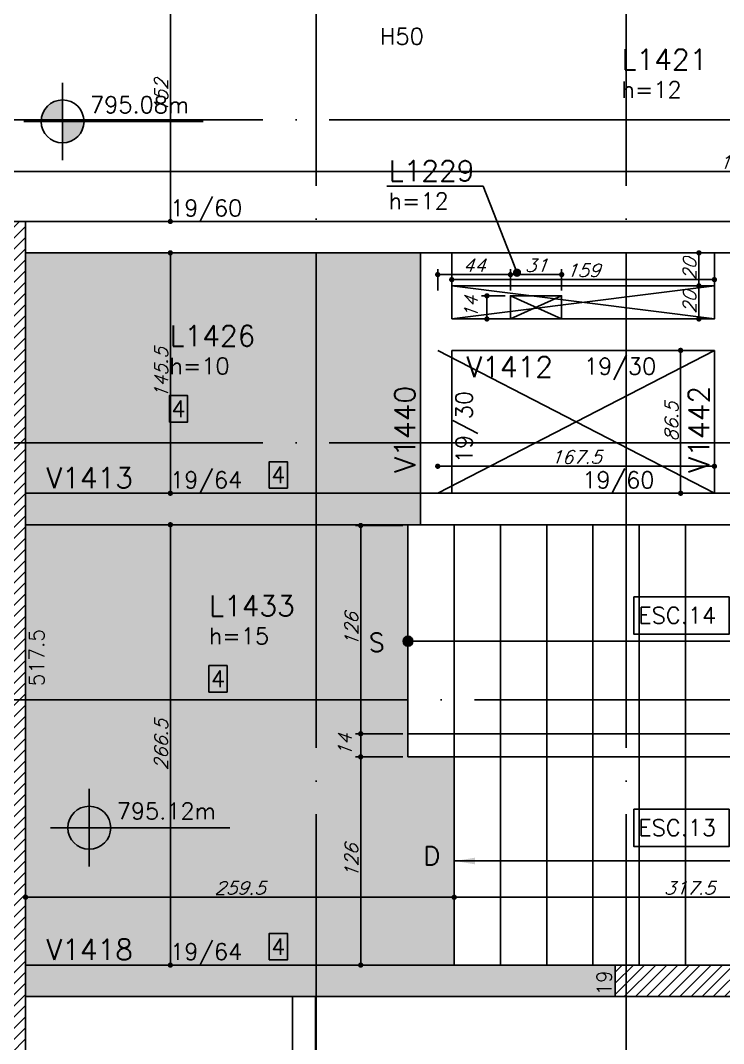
# Model space of a CAD drawing. Header units: millimetres. Extents: x -2290 to 5505, y -2157 to 2343.
# Drawn here: x 16 to 442, y -4 to 615 of the extents above; entities that cross this region are included whole.
import ezdxf
from ezdxf import colors
from ezdxf.entities.mleader import LeaderData, LeaderLine
from ezdxf.enums import TextEntityAlignment as Align
from ezdxf.math import Vec2, Vec3

# ---------------------------------------------------------------- set-up
doc = ezdxf.new("R2010")
doc.units = ezdxf.units.MM
doc.header["$LTSCALE"] = 50
doc.linetypes.add('EIXO', pattern=[6.8, 6, -0.4, 0, -0.4])
for name, color, linetype in [('F-AUX', 2, 'Continuous'), ('F-AUX-RED', 1, 'Continuous'), ('F-COTAS', 106, 'Continuous'), ('F-COTAS ANCORAGEM', 106, 'Continuous'), ('F-COTAS-FUROS', 50, 'Continuous'), ('F-EIXO', 12, 'EIXO'), ('F-ESCADAS', 2, 'Continuous'), ('F-FURO-PAREDE-TEXTOS', 2, 'Continuous'), ('F-LAJES-DIM', 2, 'Continuous'), ('F-LAJES-NOME', 4, 'Continuous'), ('F-LAJES-R', 254, 'Continuous'), ('F-NÍVEL-PLANTA', 2, 'Continuous'), ('F-PILARES-DIM', 172, 'Continuous'), ('F-PILARES-HACH', 174, 'Continuous'), ('F-PILARES-S', 170, 'Continuous'), ('F-TEXTO', 6, 'Continuous'), ('F-TEXTO ESCADA', 2, 'Continuous'), ('F-TEXTO-YELLOW', 2, 'Continuous'), ('F-VIGAS', 3, 'Continuous'), ('F-VIGAS-DIM', 2, 'Continuous'), ('F-VIGAS-NOME', 4, 'Continuous'), ('F-VÃO', 1, 'Continuous')]:
    doc.layers.add(name, color=color, linetype=linetype)
doc.layers.add('F-DESNIVEL-3', color=7, linetype='Continuous', true_color=0xd5c7ff)
doc.styles.add('5385-ARQ-PB-BAS-PLA-TER-TORRE-A-106-TXT$0$R60-75', font='simplex.shx', dxfattribs={"height": 0.1125})
doc.styles.add('CP-TEXT-INCL', font='simplex.shx', dxfattribs={"oblique": 20})
doc.styles.add('MCP', font='simplex.shx')
doc.styles.add('ROMANS', font='simplex.shx')
doc.styles.get("Standard").update_dxf_attribs({"font": 'simplex.shx'})
doc.dimstyles.new('CP-COTAS-50', dxfattribs={"dimscale": 0.64, "dimtxt": 12.5, "dimasz": 5, "dimexe": 5, "dimexo": 5, "dimgap": 2.5, "dimtad": 1, "dimdec": 1, "dimdsep": 46, "dimtxsty": 'CP-TEXT-INCL', "dimblk1": 'DOT', "dimblk2": 'DOT', "dimsah": 1, "dimcen": 9, "dimclrd": 256, "dimclre": 256, "dimclrt": 256, "dimadec": 0, "dimazin": 0, "dimtfac": 1, "dimtdec": 1, "dimtmove": 2, "dimatfit": 3, "dimldrblk": 'DOT', "dimfxl": 0, "dimtolj": 1, "dimarcsym": 0})

# ---------------------------------------------------------------- blocks, each defined once
blk = doc.blocks.new('*U102')
at = {"layer": 'F-LAJES-DIM', "color": 1}
blk.add_lwpolyline([(0, 0), (11, 0), (11, 16), (0, 16)], close=True, dxfattribs=at)
at = {"layer": 'F-LAJES-DIM', "style": 'MCP'}
blk.add_attdef('DIM', text='', height=10, dxfattribs=at).set_placement((5.5, 8), align=Align.MIDDLE_CENTER)
blk = doc.blocks.new('*U81')
at = {"layer": 'F-LAJES-DIM', "color": 1}
blk.add_lwpolyline([(0, 0), (11, 0), (11, 16), (0, 16)], close=True, dxfattribs=at)
at = {"layer": 'F-LAJES-DIM', "style": 'MCP'}
blk.add_attdef('DIM', text='', height=10, dxfattribs=at).set_placement((5.5, 8), align=Align.MIDDLE_CENTER)
blk = doc.blocks.new('*U91')
at = {"layer": 'F-VIGAS-DIM', "color": 1}
blk.add_lwpolyline([(0, 0), (11, 0), (11, 16), (0, 16)], close=True, dxfattribs=at)
at = {"layer": 'F-VIGAS-DIM', "style": 'MCP'}
blk.add_attdef('DIM', text='', height=10, dxfattribs=at).set_placement((5.5, 8), align=Align.MIDDLE_CENTER)
blk = doc.blocks.new('*U56')
at = {"layer": 'F-VIGAS-DIM', "color": 1}
blk.add_lwpolyline([(0, 0), (11, 0), (11, 16), (0, 16)], close=True, dxfattribs=at)
at = {"layer": 'F-VIGAS-DIM', "style": 'MCP'}
blk.add_attdef('DIM', text='', height=10, dxfattribs=at).set_placement((5.5, 8), align=Align.MIDDLE_CENTER)
blk = doc.blocks.new('Nível - Planta')
at = {"layer": 'F-NÍVEL-PLANTA'}
h = blk.add_hatch(color=71, dxfattribs=at)
h.paths.add_polyline_path([(0, 0), (0, 0.26, 0.414214), (-0.26, 0)])
h.paths.add_polyline_path([(0.26, 0), (0, 0), (0, -0.26, 0.414214)])
for p, q in [((0, -0.469), (0, 0.469)), ((-0.469, 0), (1.704, 0))]:
    blk.add_line(p, q, dxfattribs=at)
blk.add_circle((0, 0), 0.26, dxfattribs=at)
at = {"layer": 'F-TEXTO', "color": 3, "style": 'MCP'}
blk.add_attdef('NÍVEL', (0.333, 0.102), '', height=0.2, dxfattribs=at)
blk = doc.blocks.new('*U51')
at = {"layer": 'F-EIXO'}
blk.add_line((0, 0), (5174.35, 0), dxfattribs=at)
at = {"layer": 'F-TEXTO', "style": 'ROMANS'}
blk.add_attdef('EIXO', text='', height=17.5, dxfattribs=at).set_placement((-28.21, 0), align=Align.MIDDLE_CENTER)
blk = doc.blocks.new('*U43')
at = {"layer": 'F-EIXO'}
blk.add_line((0, 0), (0, -2861.07), dxfattribs=at)
at = {"layer": 'F-TEXTO', "style": 'ROMANS'}
blk.add_attdef('EIXO', text='', height=17.5, rotation=360, dxfattribs=at).set_placement((0, 28.21), align=Align.MIDDLE_CENTER)
blk = doc.blocks.new('*U33')
at = {"layer": 'F-EIXO'}
blk.add_line((0, 0), (0, -2861.07), dxfattribs=at)
at = {"layer": 'F-TEXTO', "style": 'ROMANS'}
blk.add_attdef('EIXO', text='', height=17.5, rotation=360, dxfattribs=at).set_placement((0, 28.21), align=Align.MIDDLE_CENTER)
blk = doc.blocks.new('*U34')
at = {"layer": 'F-EIXO'}
blk.add_line((0, 0), (5174.35, 0), dxfattribs=at)
at = {"layer": 'F-TEXTO', "style": 'ROMANS'}
blk.add_attdef('EIXO', text='', height=17.5, dxfattribs=at).set_placement((-28.21, 0), align=Align.MIDDLE_CENTER)
blk = doc.blocks.new('*U27')
at = {"layer": 'F-EIXO'}
blk.add_line((0, 0), (5086.35, 0), dxfattribs=at)
at = {"layer": 'F-TEXTO', "style": 'ROMANS'}
blk.add_attdef('EIXO', text='', height=17.5, dxfattribs=at).set_placement((-28.21, 0), align=Align.MIDDLE_CENTER)
blk = doc.blocks.new('_DOT')
at = {"color": 0, "linetype": 'ByBlock'}
blk.add_line((-0.5, 0), (-1, 0), dxfattribs=at)
at = {"color": 0, "linetype": 'ByBlock', "const_width": 0.5}
blk.add_lwpolyline([(-0.25, 0, 1), (0.25, 0, 1)], format="xyb", close=True, dxfattribs=at)
blk = doc.blocks.new('*D118')
at = {"layer": 'DEFPOINTS', "color": 0, "linetype": 'Continuous', "transparency": 16777216}
for p in [(106.64, 310), (106.64, 310), (106.64, 43.5)]:
    blk.add_point(p, dxfattribs=at)
at = {"layer": 'F-COTAS', "linetype": 'Continuous', "lineweight": -2, "transparency": 16777216}
blk.add_line((106.64, 46.7), (106.64, 306.8), dxfattribs=at)
at = {"layer": 'F-COTAS', "linetype": 'Continuous', "lineweight": -2, "transparency": 16777216, "xscale": 3.2, "yscale": 3.2, "zscale": 3.2}
for p, rotation in [((106.64, 310), 90), ((106.64, 43.5), 270)]:
    blk.add_blockref('_DOT', p, dxfattribs=dict(at, rotation=rotation))
at = {"layer": 'F-COTAS', "linetype": 'Continuous', "transparency": 16777216, "insert": (101.04, 176.75), "char_height": 8, "attachment_point": 5, "rotation": 90, "style": 'CP-TEXT-INCL'}
blk.add_mtext('\\A1;266.5', dxfattribs=at)
blk = doc.blocks.new('*D119')
at = {"layer": 'DEFPOINTS', "color": 0, "linetype": 'Continuous', "transparency": 16777216}
for p in [(106.64, 474.5), (106.64, 474.5), (106.64, 329)]:
    blk.add_point(p, dxfattribs=at)
at = {"layer": 'F-COTAS', "linetype": 'Continuous', "lineweight": -2, "transparency": 16777216}
blk.add_line((106.64, 332.2), (106.64, 471.3), dxfattribs=at)
at = {"layer": 'F-COTAS', "linetype": 'Continuous', "lineweight": -2, "transparency": 16777216, "xscale": 3.2, "yscale": 3.2, "zscale": 3.2}
for p, rotation in [((106.64, 474.5), 90), ((106.64, 329), 270)]:
    blk.add_blockref('_DOT', p, dxfattribs=dict(at, rotation=rotation))
at = {"layer": 'F-COTAS', "linetype": 'Continuous', "transparency": 16777216, "insert": (101.04, 401.75), "char_height": 8, "attachment_point": 5, "rotation": 90, "style": 'CP-TEXT-INCL'}
blk.add_mtext('\\A1;145.5', dxfattribs=at)
blk = doc.blocks.new('*D120')
at = {"layer": 'DEFPOINTS', "color": 0, "linetype": 'Continuous', "transparency": 16777216}
for p in [(106.64, 645.5), (106.64, 645.5), (106.64, 493.5)]:
    blk.add_point(p, dxfattribs=at)
at = {"layer": 'F-COTAS', "linetype": 'Continuous', "lineweight": -2, "transparency": 16777216}
blk.add_line((106.64, 496.7), (106.64, 642.3), dxfattribs=at)
at = {"layer": 'F-COTAS', "linetype": 'Continuous', "lineweight": -2, "transparency": 16777216, "xscale": 3.2, "yscale": 3.2, "zscale": 3.2}
for p, rotation in [((106.64, 645.5), 90), ((106.64, 493.5), 270)]:
    blk.add_blockref('_DOT', p, dxfattribs=dict(at, rotation=rotation))
at = {"layer": 'F-COTAS', "linetype": 'Continuous', "transparency": 16777216, "insert": (101.04, 569.5), "char_height": 8, "attachment_point": 5, "rotation": 90, "style": 'CP-TEXT-INCL'}
blk.add_mtext('\\A1;152', dxfattribs=at)
blk = doc.blocks.new('*D125')
at = {"layer": 'DEFPOINTS', "color": 0, "linetype": 'Continuous', "transparency": 16777216}
for p in [(415.58, 415.5), (415.58, 415.5), (415.58, 329)]:
    blk.add_point(p, dxfattribs=at)
at = {"layer": 'F-COTAS', "linetype": 'Continuous', "lineweight": -2, "transparency": 16777216}
blk.add_line((415.58, 332.2), (415.58, 412.3), dxfattribs=at)
at = {"layer": 'F-COTAS', "linetype": 'Continuous', "lineweight": -2, "transparency": 16777216, "xscale": 3.2, "yscale": 3.2, "zscale": 3.2}
for p, rotation in [((415.58, 415.5), 90), ((415.58, 329), 270)]:
    blk.add_blockref('_DOT', p, dxfattribs=dict(at, rotation=rotation))
at = {"layer": 'F-COTAS', "linetype": 'Continuous', "transparency": 16777216, "insert": (409.98, 372.25), "char_height": 8, "attachment_point": 5, "rotation": 90, "style": 'CP-TEXT-INCL'}
blk.add_mtext('\\A1;86.5', dxfattribs=at)
blk = doc.blocks.new('*D169')
at = {"layer": 'DEFPOINTS', "color": 0, "linetype": 'Continuous', "transparency": 16777216}
for p in [(19, 84.54), (278.5, 84.54), (278.5, 84.54)]:
    blk.add_point(p, dxfattribs=at)
at = {"layer": 'F-COTAS', "linetype": 'Continuous', "lineweight": -2, "transparency": 16777216}
blk.add_line((22.2, 84.54), (275.3, 84.54), dxfattribs=at)
at = {"layer": 'F-COTAS', "linetype": 'Continuous', "lineweight": -2, "transparency": 16777216, "xscale": 3.2, "yscale": 3.2, "zscale": 3.2, "rotation": 180}
blk.add_blockref('_DOT', (19, 84.54), dxfattribs=at)
at = {"layer": 'F-COTAS', "linetype": 'Continuous', "lineweight": -2, "transparency": 16777216, "xscale": 3.2, "yscale": 3.2, "zscale": 3.2}
blk.add_blockref('_DOT', (278.5, 84.54), dxfattribs=at)
at = {"layer": 'F-COTAS', "linetype": 'Continuous', "transparency": 16777216, "insert": (148.75, 90.14), "char_height": 8, "attachment_point": 5, "style": 'CP-TEXT-INCL'}
blk.add_mtext('\\A1;259.5', dxfattribs=at)
blk = doc.blocks.new('*D170')
at = {"layer": 'DEFPOINTS', "color": 0, "linetype": 'Continuous', "transparency": 16777216}
for p in [(278.5, 84.54), (596, 84.54), (596, 84.54)]:
    blk.add_point(p, dxfattribs=at)
at = {"layer": 'F-COTAS', "linetype": 'Continuous', "lineweight": -2, "transparency": 16777216}
blk.add_line((281.7, 84.54), (592.8, 84.54), dxfattribs=at)
at = {"layer": 'F-COTAS', "linetype": 'Continuous', "lineweight": -2, "transparency": 16777216, "xscale": 3.2, "yscale": 3.2, "zscale": 3.2, "rotation": 180}
blk.add_blockref('_DOT', (278.5, 84.54), dxfattribs=at)
at = {"layer": 'F-COTAS', "linetype": 'Continuous', "lineweight": -2, "transparency": 16777216, "xscale": 3.2, "yscale": 3.2, "zscale": 3.2}
blk.add_blockref('_DOT', (596, 84.54), dxfattribs=at)
at = {"layer": 'F-COTAS', "linetype": 'Continuous', "transparency": 16777216, "insert": (420.89, 90.14), "char_height": 8, "attachment_point": 5, "style": 'CP-TEXT-INCL'}
blk.add_mtext('\\A1;317.5', dxfattribs=at)
blk = doc.blocks.new('*D189')
at = {"layer": 'DEFPOINTS', "color": 0, "linetype": 'Continuous', "transparency": 16777216}
for p in [(268.5, 345.35), (436, 345.35), (436, 345.35)]:
    blk.add_point(p, dxfattribs=at)
at = {"layer": 'F-COTAS', "linetype": 'Continuous', "lineweight": -2, "transparency": 16777216}
blk.add_line((271.7, 345.35), (432.8, 345.35), dxfattribs=at)
at = {"layer": 'F-COTAS', "linetype": 'Continuous', "lineweight": -2, "transparency": 16777216, "xscale": 3.2, "yscale": 3.2, "zscale": 3.2, "rotation": 180}
blk.add_blockref('_DOT', (268.5, 345.35), dxfattribs=at)
at = {"layer": 'F-COTAS', "linetype": 'Continuous', "lineweight": -2, "transparency": 16777216, "xscale": 3.2, "yscale": 3.2, "zscale": 3.2}
blk.add_blockref('_DOT', (436, 345.35), dxfattribs=at)
at = {"layer": 'F-COTAS', "linetype": 'Continuous', "transparency": 16777216, "insert": (352.25, 350.95), "char_height": 8, "attachment_point": 5, "style": 'CP-TEXT-INCL'}
blk.add_mtext('\\A1;167.5', dxfattribs=at)
blk = doc.blocks.new('*D192')
at = {"layer": 'DEFPOINTS', "color": 0, "linetype": 'Continuous', "transparency": 16777216}
for p in [(-371, 523.76), (1276, 523.76), (1276, 523.76)]:
    blk.add_point(p, dxfattribs=at)
at = {"layer": 'F-COTAS', "linetype": 'Continuous', "lineweight": -2, "transparency": 16777216}
blk.add_line((-367.8, 523.76), (1272.8, 523.76), dxfattribs=at)
at = {"layer": 'F-COTAS', "linetype": 'Continuous', "lineweight": -2, "transparency": 16777216, "xscale": 3.2, "yscale": 3.2, "zscale": 3.2, "rotation": 180}
blk.add_blockref('_DOT', (-371, 523.76), dxfattribs=at)
at = {"layer": 'F-COTAS', "linetype": 'Continuous', "lineweight": -2, "transparency": 16777216, "xscale": 3.2, "yscale": 3.2, "zscale": 3.2}
blk.add_blockref('_DOT', (1276, 523.76), dxfattribs=at)
at = {"layer": 'F-COTAS', "linetype": 'Continuous', "transparency": 16777216, "insert": (452.5, 529.36), "char_height": 8, "attachment_point": 5, "style": 'CP-TEXT-INCL'}
blk.add_mtext('\\A1;1647', dxfattribs=at)
blk = doc.blocks.new('*U363')
at = {"layer": 'F-VÃO'}
for p, q in [((0, 0), (159, 20)), ((0, 20), (159, 0))]:
    blk.add_line(p, q, dxfattribs=at)
at = {"layer": 'F-VÃO', "color": 3}
blk.add_lwpolyline([(0, 0), (159, 0), (159, 20), (0, 20)], close=True, dxfattribs=at)
blk = doc.blocks.new('*D366')
at = {"layer": 'DEFPOINTS', "color": 0, "linetype": 'Continuous', "transparency": 16777216}
for p in [(277, 465.35), (436, 465.35), (436, 458.29)]:
    blk.add_point(p, dxfattribs=at)
at = {"layer": 'F-COTAS-FUROS', "linetype": 'Continuous', "lineweight": -2, "transparency": 16777216}
for p, q in [((277, 462.15), (277, 455.09)), ((280.2, 458.29), (432.8, 458.29)), ((436, 462.15), (436, 455.09))]:
    blk.add_line(p, q, dxfattribs=at)
at = {"layer": 'F-COTAS-FUROS', "linetype": 'Continuous', "lineweight": -2, "transparency": 16777216, "xscale": 3.2, "yscale": 3.2, "zscale": 3.2, "rotation": 180}
blk.add_blockref('_DOT', (277, 458.29), dxfattribs=at)
at = {"layer": 'F-COTAS-FUROS', "linetype": 'Continuous', "lineweight": -2, "transparency": 16777216, "xscale": 3.2, "yscale": 3.2, "zscale": 3.2}
blk.add_blockref('_DOT', (436, 458.29), dxfattribs=at)
at = {"layer": 'F-COTAS-FUROS', "linetype": 'Continuous', "transparency": 16777216, "insert": (356.5, 463.89), "char_height": 8, "attachment_point": 5, "style": 'CP-TEXT-INCL'}
blk.add_mtext('\\A1;159', dxfattribs=at)
blk = doc.blocks.new('*D367')
at = {"layer": 'DEFPOINTS', "color": 0, "linetype": 'Continuous', "transparency": 16777216}
for p in [(426.64, 454.5), (430.62, 454.5), (430.62, 434.5)]:
    blk.add_point(p, dxfattribs=at)
at = {"layer": 'F-COTAS-FUROS', "linetype": 'Continuous', "lineweight": -2, "transparency": 16777216}
for p, q in [((427.42, 454.5), (423.44, 454.5)), ((426.64, 437.7), (426.64, 451.3)), ((427.42, 434.5), (423.44, 434.5))]:
    blk.add_line(p, q, dxfattribs=at)
at = {"layer": 'F-COTAS-FUROS', "linetype": 'Continuous', "lineweight": -2, "transparency": 16777216, "xscale": 3.2, "yscale": 3.2, "zscale": 3.2}
for p, rotation in [((426.64, 454.5), 90), ((426.64, 434.5), 270)]:
    blk.add_blockref('_DOT', p, dxfattribs=dict(at, rotation=rotation))
at = {"layer": 'F-COTAS-FUROS', "linetype": 'Continuous', "transparency": 16777216, "insert": (421.04, 444.5), "char_height": 8, "attachment_point": 5, "rotation": 90, "style": 'CP-TEXT-INCL'}
blk.add_mtext('\\A1;20', dxfattribs=at)
blk = doc.blocks.new('*D368')
at = {"layer": 'DEFPOINTS', "color": 0, "linetype": 'Continuous', "transparency": 16777216}
for p in [(426.64, 474.5), (431.59, 474.5), (431.59, 454.5)]:
    blk.add_point(p, dxfattribs=at)
at = {"layer": 'F-COTAS-FUROS', "linetype": 'Continuous', "lineweight": -2, "transparency": 16777216}
for p, q in [((428.39, 474.5), (423.44, 474.5)), ((426.64, 457.7), (426.64, 471.3)), ((428.39, 454.5), (423.44, 454.5))]:
    blk.add_line(p, q, dxfattribs=at)
at = {"layer": 'F-COTAS-FUROS', "linetype": 'Continuous', "lineweight": -2, "transparency": 16777216, "xscale": 3.2, "yscale": 3.2, "zscale": 3.2}
for p, rotation in [((426.64, 474.5), 90), ((426.64, 454.5), 270)]:
    blk.add_blockref('_DOT', p, dxfattribs=dict(at, rotation=rotation))
at = {"layer": 'F-COTAS-FUROS', "linetype": 'Continuous', "transparency": 16777216, "insert": (421.04, 464.5), "char_height": 8, "attachment_point": 5, "rotation": 90, "style": 'CP-TEXT-INCL'}
blk.add_mtext('\\A1;20', dxfattribs=at)
blk = doc.blocks.new('*U453')
at = {"layer": 'F-VÃO'}
for p, q in [((0, 0), (31, 14)), ((0, 14), (31, 0))]:
    blk.add_line(p, q, dxfattribs=at)
at = {"layer": 'F-VÃO', "color": 3}
blk.add_lwpolyline([(0, 0), (31, 0), (31, 14), (0, 14)], close=True, dxfattribs=at)
blk = doc.blocks.new('*D555')
at = {"layer": 'DEFPOINTS', "color": 0, "transparency": 16777216}
for p in [(343.54, 461.33), (312.54, 448.5), (343.54, 448.5)]:
    blk.add_point(p, dxfattribs=at)
at = {"layer": 'F-COTAS-FUROS', "lineweight": -2, "transparency": 16777216}
for p, q in [((312.54, 451.7), (312.54, 464.53)), ((343.54, 451.7), (343.54, 464.53)), ((315.74, 461.33), (340.34, 461.33))]:
    blk.add_line(p, q, dxfattribs=at)
at = {"layer": 'F-COTAS-FUROS', "lineweight": -2, "transparency": 16777216, "xscale": 3.2, "yscale": 3.2, "zscale": 3.2, "rotation": 180}
blk.add_blockref('_DOT', (312.54, 461.33), dxfattribs=at)
at = {"layer": 'F-COTAS-FUROS', "lineweight": -2, "transparency": 16777216, "xscale": 3.2, "yscale": 3.2, "zscale": 3.2}
blk.add_blockref('_DOT', (343.54, 461.33), dxfattribs=at)
at = {"layer": 'F-COTAS-FUROS', "transparency": 16777216, "insert": (328.04, 466.93), "char_height": 8, "attachment_point": 5, "style": 'CP-TEXT-INCL'}
blk.add_mtext('\\A1;31', dxfattribs=at)
blk = doc.blocks.new('*D556')
at = {"layer": 'DEFPOINTS', "color": 0, "transparency": 16777216}
for p in [(268.5, 461.33), (268.5, 448.5), (312.54, 448.5)]:
    blk.add_point(p, dxfattribs=at)
at = {"layer": 'F-COTAS-FUROS', "lineweight": -2, "transparency": 16777216}
for p, q in [((268.5, 451.7), (268.5, 464.53)), ((312.54, 451.7), (312.54, 464.53)), ((309.34, 461.33), (271.7, 461.33))]:
    blk.add_line(p, q, dxfattribs=at)
at = {"layer": 'F-COTAS-FUROS', "lineweight": -2, "transparency": 16777216, "xscale": 3.2, "yscale": 3.2, "zscale": 3.2, "rotation": 180}
blk.add_blockref('_DOT', (268.5, 461.33), dxfattribs=at)
at = {"layer": 'F-COTAS-FUROS', "lineweight": -2, "transparency": 16777216, "xscale": 3.2, "yscale": 3.2, "zscale": 3.2}
blk.add_blockref('_DOT', (312.54, 461.33), dxfattribs=at)
at = {"layer": 'F-COTAS-FUROS', "transparency": 16777216, "insert": (290.52, 466.93), "char_height": 8, "attachment_point": 5, "style": 'CP-TEXT-INCL'}
blk.add_mtext('\\A1;44', dxfattribs=at)
blk = doc.blocks.new('*D557')
at = {"layer": 'DEFPOINTS', "color": 0, "transparency": 16777216}
for p in [(298.29, 448.5), (312.54, 448.5), (312.54, 434.5)]:
    blk.add_point(p, dxfattribs=at)
at = {"layer": 'F-COTAS-FUROS', "lineweight": -2, "transparency": 16777216}
for p, q in [((309.34, 448.5), (295.09, 448.5)), ((298.29, 437.7), (298.29, 445.3)), ((309.34, 434.5), (295.09, 434.5))]:
    blk.add_line(p, q, dxfattribs=at)
at = {"layer": 'F-COTAS-FUROS', "lineweight": -2, "transparency": 16777216, "xscale": 3.2, "yscale": 3.2, "zscale": 3.2}
for p, rotation in [((298.29, 448.5), 90), ((298.29, 434.5), 270)]:
    blk.add_blockref('_DOT', p, dxfattribs=dict(at, rotation=rotation))
at = {"layer": 'F-COTAS-FUROS', "transparency": 16777216, "insert": (288.69, 441.5), "char_height": 8, "attachment_point": 5, "rotation": 90, "style": 'CP-TEXT-INCL'}
blk.add_mtext('\\A1;14', dxfattribs=at)
blk = doc.blocks.new('A$C630553AF')
at = {"layer": 'F-AUX'}
h = blk.add_hatch(color=1, dxfattribs=at)
edge = h.paths.add_edge_path()
edge.add_arc((-345.5, 196), 3, 0, 360)
at = {"layer": 'F-AUX', "color": 1}
for points in [[(-345.5, 196), (-61.28, 196), (-61.28, 63), (-317, 63)], [(-133.85, 112.44), (-66.11, 128.22), (-64.78, 142.78), (-57.77, 116.22), (-56.44, 130.78), (10.81, 148.54)]]:
    blk.add_lwpolyline(points, dxfattribs=at)
blk.add_circle((-345.5, 196), 3, dxfattribs=at)
for points in [[(-59.28, 141.5), (-61.28, 129.5), (-63.28, 141.5)], [(-305, 65), (-317, 63), (-305, 61)]]:
    blk.add_solid(points, dxfattribs=at)
at = {"layer": 'F-ESCADAS'}
for p, q in [((-345.5, 266), (-345.5, 126)), ((-317.5, 266), (-317.5, 126)), ((-289.5, 266), (-289.5, 126)), ((-261.5, 266), (-261.5, 126)), ((-233.5, 266), (-233.5, 126)), ((-205.5, 266), (-205.5, 126)), ((-177.5, 266), (-177.5, 126)), ((-149.5, 266), (-149.5, 126)), ((-121.5, 266), (-121.5, 126)), ((-345.5, 140), (-121.5, 140)), ((-345.5, 126), (-121.5, 126)), ((-317.5, 0), (-317.5, 126)), ((-289.5, 0), (-289.5, 126)), ((-261.5, 0), (-261.5, 126)), ((-233.5, 0), (-233.5, 126)), ((-205.5, 0), (-205.5, 126)), ((-177.5, 0), (-177.5, 126)), ((-149.5, 0), (-149.5, 126)), ((-121.5, 0), (-121.5, 126))]:
    blk.add_line(p, q, dxfattribs=at)
at = {"layer": 'F-TEXTO ESCADA', "color": 1}
for points in [[(-151.11, 222.8), (-151.11, 200.22), (-208.68, 200.22), (-208.68, 222.8)], [(-151.11, 94.3), (-151.11, 71.72), (-208.68, 71.72), (-208.68, 94.3)]]:
    blk.add_lwpolyline(points, close=True, dxfattribs=at)
at = {"layer": 'F-TEXTO ESCADA', "style": 'ROMANS'}
for s, p in [('ESC.14', (-206.1, 206.66)), ('ESC.13', (-206.1, 78.16))]:
    blk.add_text(s, height=10, dxfattribs=at).set_placement(p)
at = {"layer": 'F-TEXTO-YELLOW', "char_height": 11.25, "width": 61.3796, "attachment_point": 9, "style": '5385-ARQ-PB-BAS-PLA-TER-TORRE-A-106-TXT$0$R60-75'}
for s, insert in [('S', (-359.64, 189.64)), ('D', (-326.04, 60.54))]:
    blk.add_mtext(s, dxfattribs=dict(at, insert=insert))
blk = doc.blocks.new('*D679')
at = {"layer": 'DEFPOINTS', "color": 0, "transparency": 16777216}
for p in [(238.09, 169.5), (221.88, 43.5), (278.5, 43.5)]:
    blk.add_point(p, dxfattribs=at)
at = {"layer": 'F-COTAS ANCORAGEM', "lineweight": -2, "transparency": 16777216}
for p, q in [((234.89, 169.5), (218.68, 169.5)), ((221.88, 166.3), (221.88, 46.7)), ((275.3, 43.5), (218.68, 43.5))]:
    blk.add_line(p, q, dxfattribs=at)
at = {"layer": 'F-COTAS ANCORAGEM', "lineweight": -2, "transparency": 16777216, "xscale": 3.2, "yscale": 3.2, "zscale": 3.2}
for p, rotation in [((221.88, 169.5), 90), ((221.88, 43.5), 270)]:
    blk.add_blockref('_DOT', p, dxfattribs=dict(at, rotation=rotation))
at = {"layer": 'F-COTAS ANCORAGEM', "transparency": 16777216, "insert": (216.28, 106.5), "char_height": 8, "attachment_point": 5, "rotation": 90, "style": 'CP-TEXT-INCL'}
blk.add_mtext('\\A1;126', dxfattribs=at)
blk = doc.blocks.new('*D680')
at = {"layer": 'DEFPOINTS', "color": 0, "transparency": 16777216}
for p in [(221.88, 183.5), (238.09, 183.5), (250.5, 169.5)]:
    blk.add_point(p, dxfattribs=at)
at = {"layer": 'F-COTAS ANCORAGEM', "lineweight": -2, "transparency": 16777216}
for p, q in [((234.89, 183.5), (218.68, 183.5)), ((221.88, 172.7), (221.88, 180.3)), ((247.3, 169.5), (218.68, 169.5))]:
    blk.add_line(p, q, dxfattribs=at)
at = {"layer": 'F-COTAS ANCORAGEM', "lineweight": -2, "transparency": 16777216, "xscale": 3.2, "yscale": 3.2, "zscale": 3.2}
for p, rotation in [((221.88, 183.5), 90), ((221.88, 169.5), 270)]:
    blk.add_blockref('_DOT', p, dxfattribs=dict(at, rotation=rotation))
at = {"layer": 'F-COTAS ANCORAGEM', "transparency": 16777216, "insert": (212.28, 176.5), "char_height": 8, "attachment_point": 5, "rotation": 90, "style": 'CP-TEXT-INCL'}
blk.add_mtext('\\A1;14', dxfattribs=at)
blk = doc.blocks.new('*D681')
at = {"layer": 'DEFPOINTS', "color": 0, "transparency": 16777216}
for p in [(221.88, 309.5), (250.5, 309.5), (250.5, 183.5)]:
    blk.add_point(p, dxfattribs=at)
at = {"layer": 'F-COTAS ANCORAGEM', "lineweight": -2, "transparency": 16777216}
for p, q in [((247.3, 309.5), (218.68, 309.5)), ((221.88, 186.7), (221.88, 306.3)), ((247.3, 183.5), (218.68, 183.5))]:
    blk.add_line(p, q, dxfattribs=at)
at = {"layer": 'F-COTAS ANCORAGEM', "lineweight": -2, "transparency": 16777216, "xscale": 3.2, "yscale": 3.2, "zscale": 3.2}
for p, rotation in [((221.88, 309.5), 90), ((221.88, 183.5), 270)]:
    blk.add_blockref('_DOT', p, dxfattribs=dict(at, rotation=rotation))
at = {"layer": 'F-COTAS ANCORAGEM', "transparency": 16777216, "insert": (216.28, 246.5), "char_height": 8, "attachment_point": 5, "rotation": 90, "style": 'CP-TEXT-INCL'}
blk.add_mtext('\\A1;126', dxfattribs=at)

msp = doc.modelspace()

# ---------------------------------------------------------------- hatches: boundary and pattern name
at = {"layer": 'F-DESNIVEL-3', "linetype": 'Continuous'}
h = msp.add_hatch(color=256, dxfattribs=at)
h.dxf.hatch_style = 1
h.paths.add_polyline_path([(250.6, 309.5), (249.6, 309.5), (249.6, 310), (19.1, 310), (19.1, 43.5), (278.6, 43.5), (278.6, 169.5), (250.6, 169.5)])
at = {"layer": 'F-PILARES-HACH', "linetype": 'Continuous'}
h = msp.add_hatch(dxfattribs=at)
h.set_pattern_fill('ANSI31', color=256, scale=1.5, style=0)
h.paths.add_polyline_path([(19, -24), (19, 493.5), (0, 493.5), (0, 0), (-248.5, 0), (-248.5, -24)], flags=16)
h = msp.add_hatch(dxfattribs=at)
h.set_pattern_fill('ANSI31', color=256, scale=1.5, style=0)
h.paths.add_polyline_path([(615, 24.5), (615, 493.5), (596, 493.5), (596, 43.5), (376, 43.5), (376, 24.5)], flags=16)

# ---------------------------------------------------------------- linework, layer by layer
at = {"layer": 'F-DESNIVEL-3', "linetype": 'Continuous'}
for points in [[(258, 474.5), (19, 474.5), (19, 329)], [(258, 474.5), (19, 329), (258, 474.5)], [(258, 474.5), (19, 329), (258, 329)], [(258, 474.5), (258, 329), (258, 474.5)], [(258, 474.5), (258, 329), (258, 425)], [(258, 474.5), (258, 425), (258, 474.5)], [(258, 310), (258, 329), (19.1, 329)], [(258, 310), (19.1, 329), (19.1, 310)], [(19, 43.5), (19, 310), (19, 43.5)], [(259, 310), (19.1, 310), (259, 310)], [(19, 43.5), (187.5, 43.5), (250.5, 43.5)], [(19, 43.5), (250.5, 43.5), (19, 43.5)], [(187.5, 24.5), (187.5, 43.5), (19.1, 43.5)], [(187.5, 24.5), (19.1, 43.5), (19.1, 24.5)], [(187.5, 24.5), (375.9, 24.5), (375.9, 43.5)], [(187.5, 24.5), (375.9, 43.5), (187.5, 43.5)], [(187.5, 24.5), (187.5, 43.5), (187.5, 24.5)], [(187.5, 24.5), (19.1, 24.5), (187.5, 24.5)]]:
    msp.add_solid(points, dxfattribs=at)
at = {"layer": 'F-LAJES-R', "linetype": 'Continuous'}
msp.add_lwpolyline([(258, 474.5), (19, 474.5), (19, 329), (258, 329), (258, 425), (258, 474.5)], dxfattribs=at)
at = {"layer": 'F-PILARES-S', "linetype": 'Continuous'}
for points in [[(19, -24), (19, 493.5), (0, 493.5), (0, 0), (-248.5, 0), (-248.5, -24), (19, -24)], [(615, 24.5), (615, 493.5), (596, 493.5), (596, 43.5), (376, 43.5), (376, 24.5), (615, 24.5)]]:
    msp.add_lwpolyline(points, dxfattribs=at)
at = {"layer": 'F-VIGAS'}
for points in [[(267.5, 493.5), (19, 493.5)], [(445.5, 493.5), (267.5, 493.5)], [(19, 474.5), (258, 474.5)], [(258, 474.5), (258, 425)], [(277, 474.5), (258, 474.5)], [(277, 474.5), (436, 474.5)], [(277, 434.5), (277, 474.5)], [(436, 474.5), (436, 434.5)], [(455, 474.5), (436, 474.5)], [(436, 434.5), (277, 434.5)], [(258, 425), (258, 310)], [(277, 415.5), (436, 415.5)], [(277, 329), (277, 415.5)], [(436, 415.5), (436, 329)], [(258, 329), (19, 329)], [(277, 329), (258, 329)], [(436, 329), (277, 329)], [(455, 329), (436, 329)], [(19, 310), (267.5, 310)], [(267.5, 310), (445.5, 310)], [(187.5, 43.5), (19, 43.5)], [(376, 43.5), (187.5, 43.5)], [(19, 24.5), (180.5, 24.5)], [(180.5, 24.5), (180.5, -475)], [(194.5, 24.5), (180.5, 24.5)], [(194.5, 24.5), (376, 24.5)], [(194.5, -475), (194.5, 24.5)]]:
    msp.add_lwpolyline(points, dxfattribs=at)
at = {"layer": 'F-VÃO'}
for p, q in [((268.5, 329), (436, 415.5)), ((268.5, 415.5), (436, 329))]:
    msp.add_line(p, q, dxfattribs=at)

# ---------------------------------------------------------------- block references
at = {"layer": 'F-COTAS ANCORAGEM'}
msp.add_blockref('A$C630553AF', (596, 43.5), dxfattribs=at)
at = {"layer": 'F-EIXO', "linetype": 'Continuous'}
for name, p in [('*U43', (195, 1835.283)), ('*U33', (382.5, 1835.283)), ('*U51', (-1837.782, 555)), ('*U34', (-1837.782, 359.5)), ('*U27', (-1749.828, 204))]:
    msp.add_blockref(name, p, dxfattribs=at)
at = {"layer": 'F-LAJES-DIM', "linetype": 'Continuous'}
for name, p in [('*U102', (106.109, 372.114)), ('*U81', (130.018, 208.736))]:
    msp.add_blockref(name, p, dxfattribs=at).add_auto_attribs({'DIM': '4'})
at = {"layer": 'F-NÍVEL-PLANTA', "linetype": 'Continuous', "xscale": 50, "yscale": 50, "zscale": 50}
for p, values in [((41.374, 554.011), {'NÍVEL': '795.08m'}), ((57.527, 126.616), {'NÍVEL': '795.12m'})]:
    msp.add_blockref('Nível - Planta', p, dxfattribs=at).add_auto_attribs(values)
at = {"layer": 'F-VIGAS-DIM', "linetype": 'Continuous'}
for name, p in [('*U91', (166.5, 332.125)), ('*U56', (166.5, 46.625))]:
    msp.add_blockref(name, p, dxfattribs=at).add_auto_attribs({'DIM': '4'})
at = {"layer": 'F-VÃO', "linetype": 'Continuous'}
msp.add_blockref('*U363', (277, 434.5), dxfattribs=at)
at = {"layer": 'F-VÃO'}
msp.add_blockref('*U453', (312.543, 434.5), dxfattribs=at)

# ---------------------------------------------------------------- texts
at = {"layer": 'F-FURO-PAREDE-TEXTOS', "linetype": 'Continuous', "style": 'MCP'}
msp.add_text('H50', height=10, dxfattribs=at).set_placement((233.514, 600.5))
at = {"layer": 'F-LAJES-DIM', "linetype": 'Continuous', "style": 'MCP'}
for s, p in [('h=12', (379.755, 568.222)), ('h=12', (238.767, 500.874)), ('h=10', (106.109, 401.014)), ('h=15', (130.019, 237.636))]:
    msp.add_text(s, height=10, dxfattribs=at).set_placement(p)
at = {"layer": 'F-LAJES-NOME', "linetype": 'Continuous', "style": 'MCP'}
for s, p in [('L1421', (379.755, 585.222)), ('L1229', (238.767, 517.874)), ('L1426', (106.109, 418.014)), ('L1433', (130.019, 254.636))]:
    msp.add_text(s, height=12.5, dxfattribs=at).set_placement(p)
at = {"layer": 'F-PILARES-DIM', "linetype": 'Continuous', "style": 'MCP'}
for s, p in [('517.5', (30.25, 212.25)), ('19', (373.75, 25))]:
    msp.add_text(s, height=9, rotation=90, dxfattribs=at).set_placement(p)
at = {"layer": 'F-VIGAS-DIM', "linetype": 'Continuous', "style": 'MCP'}
for s, p in [('19/60', (106.5, 496.625)), ('19/30', (357.084, 400.912)), ('19/64', (106.5, 332.125)), ('19/60', (356, 332.125)), ('19/64', (106.5, 46.625))]:
    msp.add_text(s, height=10, dxfattribs=at).set_placement(p)
msp.add_text('19/30', height=10, rotation=90, dxfattribs=at).set_placement((289.5, 347.25))
at = {"layer": 'F-VIGAS-NOME', "linetype": 'Continuous', "style": 'MCP'}
for s, p in [('V1412', (285.777, 399.285)), ('V1413', (31.5, 332.125)), ('V1418', (31.5, 46.625))]:
    msp.add_text(s, height=12.5, dxfattribs=at).set_placement(p)
for s, p in [('V1440', (254.875, 341.5)), ('V1442', (432.875, 341.5))]:
    msp.add_text(s, height=12.5, rotation=90, dxfattribs=at).set_placement(p)

# ---------------------------------------------------------------- dimensions: what is measured, and where the dimension line sits
at = {"layer": 'F-COTAS', "linetype": 'Continuous'}
for base, p1, p2, angle, picture, middle in [((106.642, 645.5), (106.642, 493.5), (106.642, 645.5), 270, '*D120', (101.042, 569.5)), ((1276, 523.762), (-371, 523.762), (1276, 523.762), 180, '*D192', (452.5, 529.362)), ((106.642, 474.5), (106.642, 329), (106.642, 474.5), 270, '*D119', (101.042, 401.75)), ((415.583, 415.5), (415.583, 329), (415.583, 415.5), 270, '*D125', (409.983, 372.25)), ((436, 345.355), (268.5, 345.355), (436, 345.355), 180, '*D189', (352.25, 350.955)), ((106.642, 310), (106.642, 43.5), (106.642, 310), 270, '*D118', (101.042, 176.75)), ((278.5, 84.537), (19, 84.537), (278.5, 84.537), 180, '*D169', (148.75, 90.137))]:
    dim = msp.add_linear_dim(base=base, p1=p1, p2=p2, angle=angle, dimstyle='CP-COTAS-50', dxfattribs=at)
    dim.commit()
    dim.dimension.update_dxf_attribs({"geometry": picture, "text_midpoint": middle})
dim = msp.add_linear_dim(base=(596, 84.537), p1=(278.5, 84.537), p2=(596, 84.537), angle=180, dimstyle='CP-COTAS-50', dxfattribs=at)
dim.commit()
dim.dimension.update_dxf_attribs({"geometry": '*D170', "text_midpoint": (420.892, 90.137), "dimtype": 160})
at = {"layer": 'F-COTAS ANCORAGEM'}
for base, p1, p2, picture, middle in [((221.876, 309.5), (250.5, 183.5), (250.5, 309.5), '*D681', (216.276, 246.5)), ((221.876, 183.5), (250.5, 169.5), (238.089, 183.5), '*D680', (212.276, 176.5)), ((221.876, 43.5), (238.089, 169.5), (278.5, 43.5), '*D679', (216.276, 106.5))]:
    dim = msp.add_linear_dim(base=base, p1=p1, p2=p2, angle=90, dimstyle='CP-COTAS-50', override={"dimfxl": 7.5}, dxfattribs=at)
    dim.commit()
    dim.dimension.update_dxf_attribs({"geometry": picture, "text_midpoint": middle})
at = {"layer": 'F-COTAS-FUROS'}
for base, p2, picture, middle in [((268.5, 461.328), (268.5, 448.5), '*D556', (290.522, 466.928)), ((343.543, 461.328), (343.543, 448.5), '*D555', (328.043, 466.928))]:
    dim = msp.add_linear_dim(base=base, p1=(312.543, 448.5), p2=p2, dimstyle='CP-COTAS-50', override={"dimfxl": 7.5}, dxfattribs=at)
    dim.commit()
    dim.dimension.update_dxf_attribs({"geometry": picture, "text_midpoint": middle})
at = {"layer": 'F-COTAS-FUROS', "linetype": 'Continuous'}
for base, p1, p2, picture, middle in [((426.645, 474.5), (431.591, 454.5), (431.591, 474.5), '*D368', (421.045, 464.5)), ((426.645, 454.5), (430.619, 434.5), (430.619, 454.5), '*D367', (421.045, 444.5))]:
    dim = msp.add_linear_dim(base=base, p1=p1, p2=p2, angle=90, dimstyle='CP-COTAS-50', override={"dimfxl": 7.5}, dxfattribs=at)
    dim.commit()
    dim.dimension.update_dxf_attribs({"geometry": picture, "text_midpoint": middle})
dim = msp.add_linear_dim(base=(436, 458.291), p1=(277, 465.355), p2=(436, 465.355), dimstyle='CP-COTAS-50', override={"dimfxl": 7.5}, dxfattribs=at)
dim.commit()
dim.dimension.update_dxf_attribs({"geometry": '*D366', "text_midpoint": (356.5, 463.891)})
at = {"layer": 'F-COTAS-FUROS'}
dim = msp.add_linear_dim(base=(298.29, 448.5), p1=(312.543, 434.5), p2=(312.543, 448.5), angle=90, dimstyle='CP-COTAS-50', override={"dimfxl": 7.5}, dxfattribs=at)
dim.commit()
dim.dimension.update_dxf_attribs({"geometry": '*D557', "text_midpoint": (288.69, 441.5)})

# ---------------------------------------------------------------- leaders
at = {"layer": 'F-AUX-RED', "linetype": 'Continuous'}
ml = msp.add_multileader_mtext('Standard', dxfattribs=at)
ml.set_content('', color=256)
ml.set_leader_properties()
ml.set_arrow_properties(name='DOT')
ml.build(insert=Vec2(0, 0))
ml.multileader.update_dxf_attribs({"text_right_attachment_type": 6, "dogleg_length": 58.307, "arrow_head_size": 5})
ctx = ml.context
ctx.base_point, ctx.char_height, ctx.arrow_head_size, ctx.landing_gap_size, ctx.plane_origin = Vec3(237.554, 517.295), 5, 5, 0.09, Vec3(316.522, 462.482)
ctx.right_attachment, ctx.text_align_type = 6, 2
notes = []
notes.append((ctx, [(0, (1, 1, 0), (296.04, 514.795), (-1, 0), 58.307, [(0, [(316.522, 462.482)], 0, [])])]))
ctx.mtext.insert, ctx.mtext.alignment, ctx.mtext.flow_direction = Vec3(237.644, 519.795), 3, 5
for ctx, leaders in notes:
    for number, flags, end, landing, length, lines in leaders:
        leader = LeaderData()
        leader.index, (leader.has_last_leader_line, leader.has_dogleg_vector, leader.attachment_direction) = number, flags
        leader.last_leader_point, leader.dogleg_vector, leader.dogleg_length = Vec3(end), Vec3(landing), length
        for number, points, colour, breaks in lines:
            line = LeaderLine()
            line.index, line.vertices, line.color, line.breaks = number, Vec3.list(points), colors.encode_raw_color(colour), breaks
            leader.lines.append(line)
        ctx.leaders.append(leader)

doc.saveas('drawing.dxf')
